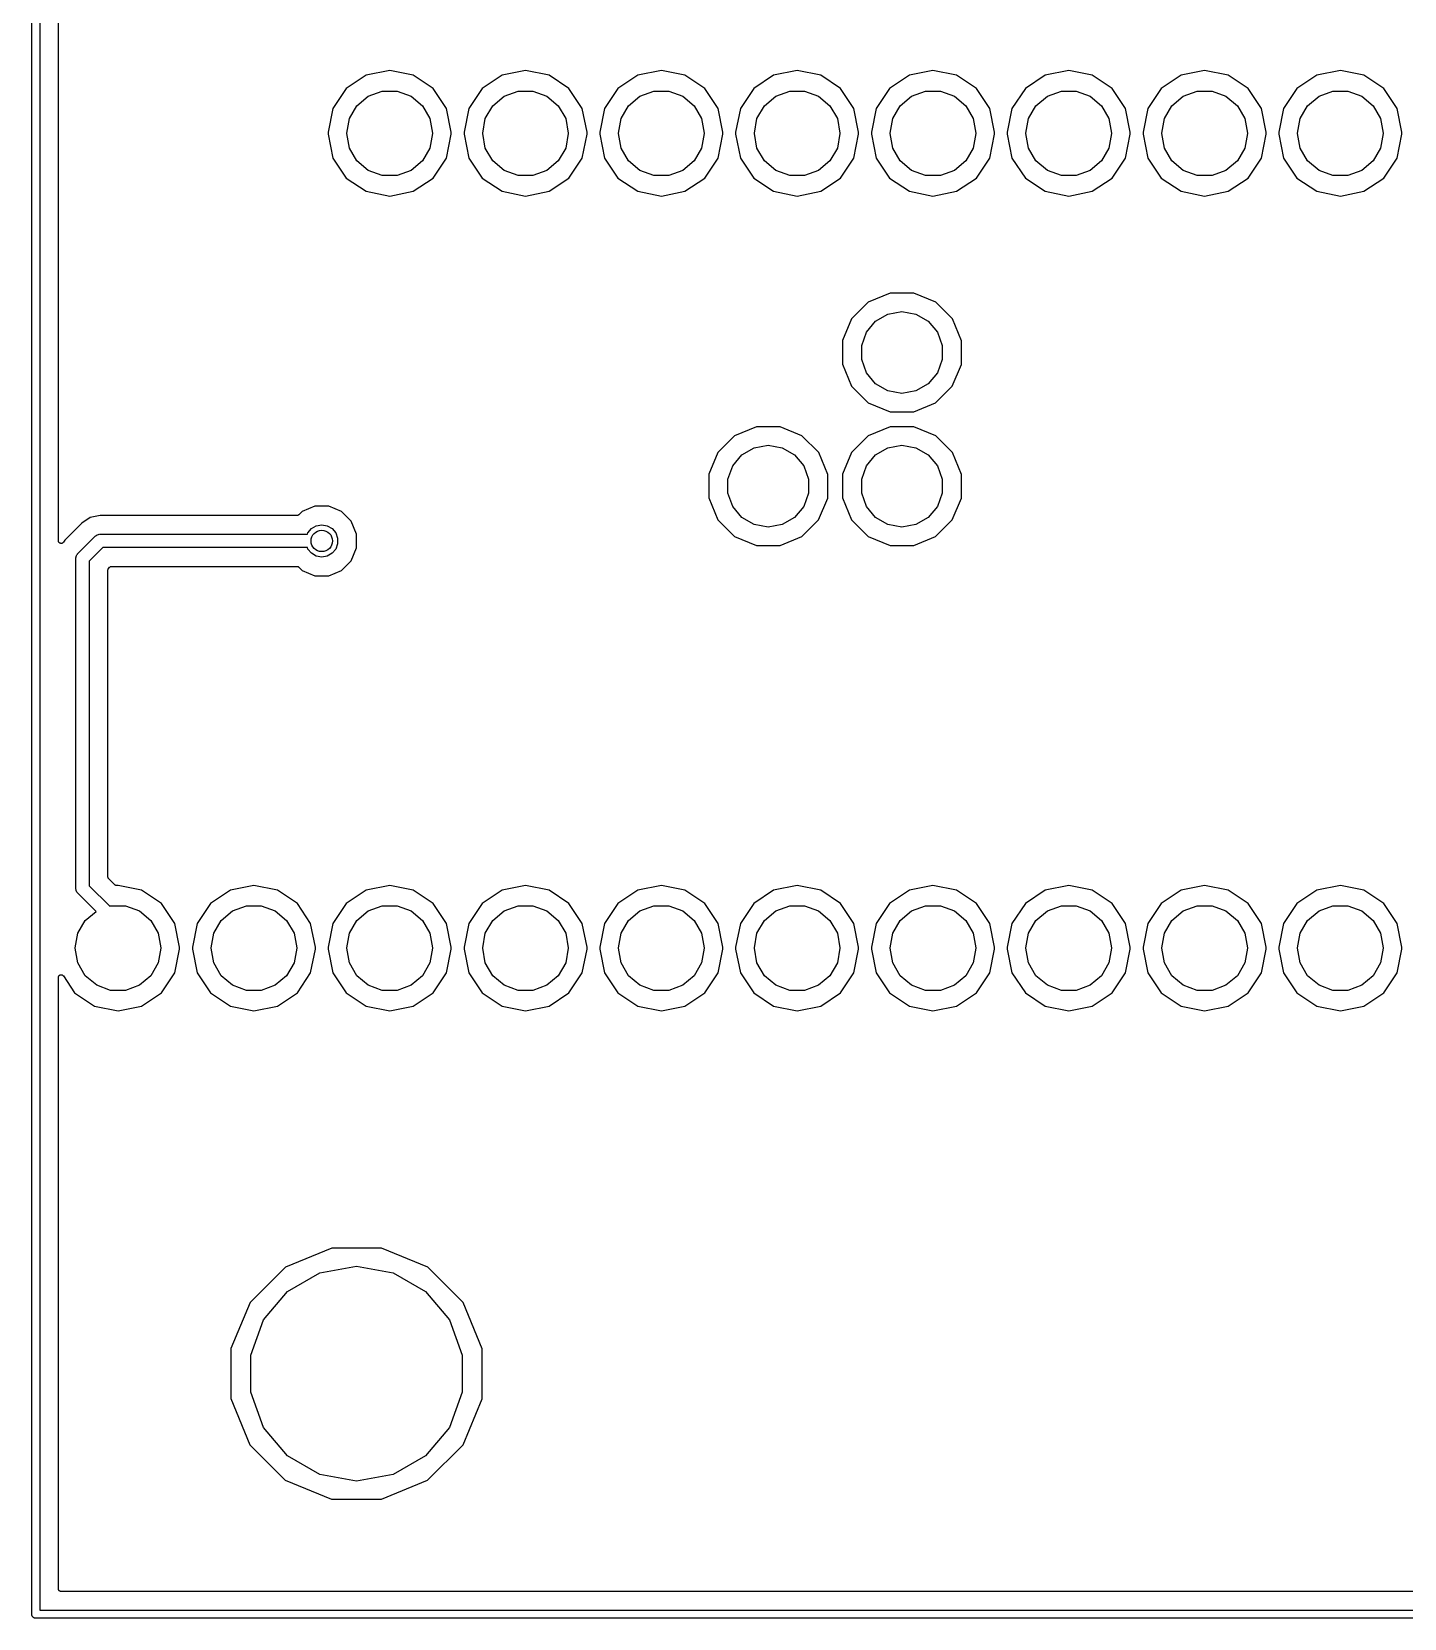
# Model space of a CAD drawing. Extents: x 85 to 212, y -151 to -91.
# Drawn here: x 85.42 to 111.09, y -150.78 to -121.1 of the extents above; entities that cross this region are included whole.
import ezdxf

# ---------------------------------------------------------------- set-up
doc = ezdxf.new("R2010")
doc.units = 0
doc.header["$MEASUREMENT"] = 0
doc.layers.add('BLACK', color=7, linetype='CONTINUOUS')

msp = doc.modelspace()

# ---------------------------------------------------------------- linework, layer by layer
at = {"layer": 'Black'}
for p, q in [((85.425, -150.7), (85.425, -91.5)), ((85.575, -91.575), (85.575, -150.625)), ((85.925, -122.976), (85.925, -107.555)), ((91.6803, -121.915), (91.3075, -122.164)), ((92.12, -121.827), (91.6803, -121.915)), ((92.5597, -121.915), (92.12, -121.827)), ((92.9325, -122.164), (92.5597, -121.915)), ((94.2203, -121.915), (93.8475, -122.164)), ((94.66, -121.827), (94.2203, -121.915)), ((95.0997, -121.915), (94.66, -121.827)), ((95.4725, -122.164), (95.0997, -121.915)), ((96.7603, -121.915), (96.3875, -122.164)), ((97.2, -121.827), (96.7603, -121.915)), ((97.6397, -121.915), (97.2, -121.827)), ((98.0125, -122.164), (97.6397, -121.915)), ((99.3003, -121.915), (98.9275, -122.164)), ((99.74, -121.827), (99.3003, -121.915)), ((100.18, -121.915), (99.74, -121.827)), ((100.552, -122.164), (100.18, -121.915)), ((101.84, -121.915), (101.468, -122.164)), ((102.28, -121.827), (101.84, -121.915)), ((102.72, -121.915), (102.28, -121.827)), ((103.092, -122.164), (102.72, -121.915)), ((104.38, -121.915), (104.008, -122.164)), ((104.82, -121.827), (104.38, -121.915)), ((105.26, -121.915), (104.82, -121.827)), ((105.632, -122.164), (105.26, -121.915)), ((106.92, -121.915), (106.548, -122.164)), ((107.36, -121.827), (106.92, -121.915)), ((107.8, -121.915), (107.36, -121.827)), ((108.172, -122.164), (107.8, -121.915)), ((109.46, -121.915), (109.088, -122.164)), ((109.9, -121.827), (109.46, -121.915)), ((110.34, -121.915), (109.9, -121.827)), ((110.712, -122.164), (110.34, -121.915)), ((91.3075, -122.164), (91.0584, -122.537)), ((91.72, -122.304), (91.9811, -122.209)), ((91.9811, -122.209), (92.2589, -122.209)), ((92.2589, -122.209), (92.52, -122.304)), ((93.1816, -122.537), (92.9325, -122.164)), ((93.8475, -122.164), (93.5984, -122.537)), ((94.26, -122.304), (94.5211, -122.209)), ((94.5211, -122.209), (94.7989, -122.209)), ((94.7989, -122.209), (95.06, -122.304)), ((95.7216, -122.537), (95.4725, -122.164)), ((96.3875, -122.164), (96.1384, -122.537)), ((96.8, -122.304), (97.0611, -122.209)), ((97.0611, -122.209), (97.3389, -122.209)), ((97.3389, -122.209), (97.6, -122.304)), ((98.2616, -122.537), (98.0125, -122.164)), ((98.9275, -122.164), (98.6784, -122.537)), ((99.34, -122.304), (99.6011, -122.209)), ((99.6011, -122.209), (99.8789, -122.209)), ((99.8789, -122.209), (100.14, -122.304)), ((100.802, -122.537), (100.552, -122.164)), ((101.468, -122.164), (101.218, -122.537)), ((101.88, -122.304), (102.141, -122.209)), ((102.141, -122.209), (102.419, -122.209)), ((102.419, -122.209), (102.68, -122.304)), ((103.342, -122.537), (103.092, -122.164)), ((104.008, -122.164), (103.758, -122.537)), ((104.42, -122.304), (104.681, -122.209)), ((104.681, -122.209), (104.959, -122.209)), ((104.959, -122.209), (105.22, -122.304)), ((105.882, -122.537), (105.632, -122.164)), ((106.548, -122.164), (106.298, -122.537)), ((106.96, -122.304), (107.221, -122.209)), ((107.221, -122.209), (107.499, -122.209)), ((107.499, -122.209), (107.76, -122.304)), ((108.422, -122.537), (108.172, -122.164)), ((109.088, -122.164), (108.838, -122.537)), ((109.5, -122.304), (109.761, -122.209)), ((109.761, -122.209), (110.039, -122.209)), ((110.039, -122.209), (110.3, -122.304)), ((110.962, -122.537), (110.712, -122.164)), ((91.0584, -122.537), (90.97, -122.981)), ((91.3682, -122.723), (91.5072, -122.483)), ((91.5072, -122.483), (91.72, -122.304)), ((92.52, -122.304), (92.7328, -122.483)), ((92.7328, -122.483), (92.8718, -122.723)), ((93.27, -122.981), (93.1816, -122.537)), ((93.5984, -122.537), (93.51, -122.981)), ((93.9082, -122.723), (94.0472, -122.483)), ((94.0472, -122.483), (94.26, -122.304)), ((95.06, -122.304), (95.2728, -122.483)), ((95.2728, -122.483), (95.4118, -122.723)), ((95.81, -122.981), (95.7216, -122.537)), ((96.1384, -122.537), (96.05, -122.981)), ((96.4482, -122.723), (96.5872, -122.483)), ((96.5872, -122.483), (96.8, -122.304)), ((97.6, -122.304), (97.8128, -122.483)), ((97.8128, -122.483), (97.9518, -122.723)), ((98.35, -122.981), (98.2616, -122.537)), ((98.6784, -122.537), (98.59, -122.981)), ((98.9882, -122.723), (99.1272, -122.483)), ((99.1272, -122.483), (99.34, -122.304)), ((100.14, -122.304), (100.353, -122.483)), ((100.353, -122.483), (100.492, -122.723)), ((100.89, -122.981), (100.802, -122.537)), ((101.218, -122.537), (101.13, -122.981)), ((101.528, -122.723), (101.667, -122.483)), ((101.667, -122.483), (101.88, -122.304)), ((102.68, -122.304), (102.893, -122.483)), ((102.893, -122.483), (103.032, -122.723)), ((103.43, -122.981), (103.342, -122.537)), ((103.758, -122.537), (103.67, -122.981)), ((104.068, -122.723), (104.207, -122.483)), ((104.207, -122.483), (104.42, -122.304)), ((105.22, -122.304), (105.433, -122.483)), ((105.433, -122.483), (105.572, -122.723)), ((105.97, -122.981), (105.882, -122.537)), ((106.298, -122.537), (106.21, -122.981)), ((106.608, -122.723), (106.747, -122.483)), ((106.747, -122.483), (106.96, -122.304)), ((107.76, -122.304), (107.973, -122.483)), ((107.973, -122.483), (108.112, -122.723)), ((108.51, -122.981), (108.422, -122.537)), ((108.838, -122.537), (108.75, -122.981)), ((109.148, -122.723), (109.287, -122.483)), ((109.287, -122.483), (109.5, -122.304)), ((110.3, -122.304), (110.513, -122.483)), ((110.513, -122.483), (110.652, -122.723)), ((111.05, -122.981), (110.962, -122.537)), ((91.32, -122.997), (91.3682, -122.723)), ((92.8718, -122.723), (92.92, -122.997)), ((93.86, -122.997), (93.9082, -122.723)), ((95.4118, -122.723), (95.46, -122.997)), ((96.4, -122.997), (96.4482, -122.723)), ((97.9518, -122.723), (98, -122.997)), ((98.94, -122.997), (98.9882, -122.723)), ((100.492, -122.723), (100.54, -122.997)), ((101.48, -122.997), (101.528, -122.723)), ((103.032, -122.723), (103.08, -122.997)), ((104.02, -122.997), (104.068, -122.723)), ((105.572, -122.723), (105.62, -122.997)), ((106.56, -122.997), (106.608, -122.723)), ((108.112, -122.723), (108.16, -122.997)), ((109.1, -122.997), (109.148, -122.723)), ((110.652, -122.723), (110.7, -122.997)), ((85.925, -127.33), (85.925, -122.976)), ((90.97, -122.981), (90.97, -123.019)), ((90.97, -123.019), (91.0584, -123.463)), ((91.32, -123.003), (91.32, -122.997)), ((91.3682, -123.277), (91.32, -123.003)), ((92.92, -123.003), (92.8718, -123.277)), ((92.92, -122.997), (92.92, -123.003)), ((93.1816, -123.463), (93.27, -123.019)), ((93.27, -123.019), (93.27, -122.981)), ((93.51, -122.981), (93.51, -123.019)), ((93.51, -123.019), (93.5984, -123.463)), ((93.86, -123.003), (93.86, -122.997)), ((93.9082, -123.277), (93.86, -123.003)), ((95.46, -123.003), (95.4118, -123.277)), ((95.46, -122.997), (95.46, -123.003)), ((95.7216, -123.463), (95.81, -123.019)), ((95.81, -123.019), (95.81, -122.981)), ((96.05, -122.981), (96.05, -123.019)), ((96.05, -123.019), (96.1384, -123.463)), ((96.4, -123.003), (96.4, -122.997)), ((96.4482, -123.277), (96.4, -123.003)), ((98, -123.003), (97.9518, -123.277)), ((98, -122.997), (98, -123.003)), ((98.2616, -123.463), (98.35, -123.019)), ((98.35, -123.019), (98.35, -122.981)), ((98.59, -122.981), (98.59, -123.019)), ((98.59, -123.019), (98.6784, -123.463)), ((98.94, -123.003), (98.94, -122.997)), ((98.9882, -123.277), (98.94, -123.003)), ((100.54, -123.003), (100.492, -123.277)), ((100.54, -122.997), (100.54, -123.003)), ((100.802, -123.463), (100.89, -123.019)), ((100.89, -123.019), (100.89, -122.981)), ((101.13, -122.981), (101.13, -123.019)), ((101.13, -123.019), (101.218, -123.463)), ((101.48, -123.003), (101.48, -122.997)), ((101.528, -123.277), (101.48, -123.003)), ((103.08, -123.003), (103.032, -123.277)), ((103.08, -122.997), (103.08, -123.003)), ((103.342, -123.463), (103.43, -123.019)), ((103.43, -123.019), (103.43, -122.981)), ((103.67, -122.981), (103.67, -123.019)), ((103.67, -123.019), (103.758, -123.463)), ((104.02, -123.003), (104.02, -122.997)), ((104.068, -123.277), (104.02, -123.003)), ((105.62, -123.003), (105.572, -123.277)), ((105.62, -122.997), (105.62, -123.003)), ((105.882, -123.463), (105.97, -123.019)), ((105.97, -123.019), (105.97, -122.981)), ((106.21, -122.981), (106.21, -123.019)), ((106.21, -123.019), (106.298, -123.463)), ((106.56, -123.003), (106.56, -122.997)), ((106.608, -123.277), (106.56, -123.003)), ((108.16, -123.003), (108.112, -123.277)), ((108.16, -122.997), (108.16, -123.003)), ((108.422, -123.463), (108.51, -123.019)), ((108.51, -123.019), (108.51, -122.981)), ((108.75, -122.981), (108.75, -123.019)), ((108.75, -123.019), (108.838, -123.463)), ((109.1, -123.003), (109.1, -122.997)), ((109.148, -123.277), (109.1, -123.003)), ((110.7, -123.003), (110.652, -123.277)), ((110.7, -122.997), (110.7, -123.003)), ((110.962, -123.463), (111.05, -123.019)), ((111.05, -123.019), (111.05, -122.981)), ((91.5072, -123.517), (91.3682, -123.277)), ((92.8718, -123.277), (92.7328, -123.517)), ((94.0472, -123.517), (93.9082, -123.277)), ((95.4118, -123.277), (95.2728, -123.517)), ((96.5872, -123.517), (96.4482, -123.277)), ((97.9518, -123.277), (97.8128, -123.517)), ((99.1272, -123.517), (98.9882, -123.277)), ((100.492, -123.277), (100.353, -123.517)), ((101.667, -123.517), (101.528, -123.277)), ((103.032, -123.277), (102.893, -123.517)), ((104.207, -123.517), (104.068, -123.277)), ((105.572, -123.277), (105.433, -123.517)), ((106.747, -123.517), (106.608, -123.277)), ((108.112, -123.277), (107.973, -123.517)), ((109.287, -123.517), (109.148, -123.277)), ((110.652, -123.277), (110.513, -123.517)), ((91.0584, -123.463), (91.3075, -123.836)), ((91.72, -123.696), (91.5072, -123.517)), ((91.9811, -123.791), (91.72, -123.696)), ((92.52, -123.696), (92.2589, -123.791)), ((92.7328, -123.517), (92.52, -123.696)), ((92.9325, -123.836), (93.1816, -123.463)), ((93.5984, -123.463), (93.8475, -123.836)), ((94.26, -123.696), (94.0472, -123.517)), ((94.5211, -123.791), (94.26, -123.696)), ((95.06, -123.696), (94.7989, -123.791)), ((95.2728, -123.517), (95.06, -123.696)), ((95.4725, -123.836), (95.7216, -123.463)), ((96.1384, -123.463), (96.3875, -123.836)), ((96.8, -123.696), (96.5872, -123.517)), ((97.0611, -123.791), (96.8, -123.696)), ((97.6, -123.696), (97.3389, -123.791)), ((97.8128, -123.517), (97.6, -123.696)), ((98.0125, -123.836), (98.2616, -123.463)), ((98.6784, -123.463), (98.9275, -123.836)), ((99.34, -123.696), (99.1272, -123.517)), ((99.6011, -123.791), (99.34, -123.696)), ((100.14, -123.696), (99.8789, -123.791)), ((100.353, -123.517), (100.14, -123.696)), ((100.552, -123.836), (100.802, -123.463)), ((101.218, -123.463), (101.468, -123.836)), ((101.88, -123.696), (101.667, -123.517)), ((102.141, -123.791), (101.88, -123.696)), ((102.68, -123.696), (102.419, -123.791)), ((102.893, -123.517), (102.68, -123.696)), ((103.092, -123.836), (103.342, -123.463)), ((103.758, -123.463), (104.008, -123.836)), ((104.42, -123.696), (104.207, -123.517)), ((104.681, -123.791), (104.42, -123.696)), ((105.22, -123.696), (104.959, -123.791)), ((105.433, -123.517), (105.22, -123.696)), ((105.632, -123.836), (105.882, -123.463)), ((106.298, -123.463), (106.548, -123.836)), ((106.96, -123.696), (106.747, -123.517)), ((107.221, -123.791), (106.96, -123.696)), ((107.76, -123.696), (107.499, -123.791)), ((107.973, -123.517), (107.76, -123.696)), ((108.172, -123.836), (108.422, -123.463)), ((108.838, -123.463), (109.088, -123.836)), ((109.5, -123.696), (109.287, -123.517)), ((109.761, -123.791), (109.5, -123.696)), ((110.3, -123.696), (110.039, -123.791)), ((110.513, -123.517), (110.3, -123.696)), ((110.712, -123.836), (110.962, -123.463)), ((91.3075, -123.836), (91.6803, -124.085)), ((92.2589, -123.791), (91.9811, -123.791)), ((92.5597, -124.085), (92.9325, -123.836)), ((93.8475, -123.836), (94.2203, -124.085)), ((94.7989, -123.791), (94.5211, -123.791)), ((95.0997, -124.085), (95.4725, -123.836)), ((96.3875, -123.836), (96.7603, -124.085)), ((97.3389, -123.791), (97.0611, -123.791)), ((97.6397, -124.085), (98.0125, -123.836)), ((98.9275, -123.836), (99.3003, -124.085)), ((99.8789, -123.791), (99.6011, -123.791)), ((100.18, -124.085), (100.552, -123.836)), ((101.468, -123.836), (101.84, -124.085)), ((102.419, -123.791), (102.141, -123.791)), ((102.72, -124.085), (103.092, -123.836)), ((104.008, -123.836), (104.38, -124.085)), ((104.959, -123.791), (104.681, -123.791)), ((105.26, -124.085), (105.632, -123.836)), ((106.548, -123.836), (106.92, -124.085)), ((107.499, -123.791), (107.221, -123.791)), ((107.8, -124.085), (108.172, -123.836)), ((109.088, -123.836), (109.46, -124.085)), ((110.039, -123.791), (109.761, -123.791)), ((110.34, -124.085), (110.712, -123.836)), ((91.6803, -124.085), (92.12, -124.173)), ((92.12, -124.173), (92.5597, -124.085)), ((94.2203, -124.085), (94.66, -124.173)), ((94.66, -124.173), (95.0997, -124.085)), ((96.7603, -124.085), (97.2, -124.173)), ((97.2, -124.173), (97.6397, -124.085)), ((99.3003, -124.085), (99.74, -124.173)), ((99.74, -124.173), (100.18, -124.085)), ((101.84, -124.085), (102.28, -124.173)), ((102.28, -124.173), (102.72, -124.085)), ((104.38, -124.085), (104.82, -124.173)), ((104.82, -124.173), (105.26, -124.085)), ((106.92, -124.085), (107.36, -124.173)), ((107.36, -124.173), (107.8, -124.085)), ((109.46, -124.085), (109.9, -124.173)), ((109.9, -124.173), (110.34, -124.085)), ((101.48, -125.988), (101.071, -126.157)), ((101.922, -125.988), (101.48, -125.988)), ((102.331, -126.158), (101.922, -125.988)), ((101.071, -126.157), (100.758, -126.469)), ((101.208, -126.514), (101.438, -126.381)), ((101.438, -126.381), (101.7, -126.335)), ((101.7, -126.335), (101.962, -126.381)), ((101.962, -126.381), (102.192, -126.514)), ((102.643, -126.471), (102.331, -126.158)), ((100.758, -126.469), (100.588, -126.878)), ((101.038, -126.718), (101.208, -126.514)), ((102.192, -126.514), (102.362, -126.718)), ((102.812, -126.88), (102.643, -126.471)), ((100.588, -126.878), (100.588, -127.32)), ((100.947, -126.967), (101.038, -126.718)), ((100.947, -127.233), (100.947, -126.967)), ((102.362, -126.718), (102.453, -126.967)), ((102.453, -126.967), (102.453, -127.233)), ((102.812, -127.322), (102.812, -126.88)), ((101.038, -127.482), (100.947, -127.233)), ((102.453, -127.233), (102.362, -127.482)), ((85.925, -129.83), (85.925, -127.33)), ((100.588, -127.32), (100.757, -127.729)), ((101.208, -127.686), (101.038, -127.482)), ((102.362, -127.482), (102.192, -127.686)), ((102.642, -127.731), (102.812, -127.322)), ((100.757, -127.729), (101.069, -128.042)), ((101.438, -127.819), (101.208, -127.686)), ((101.7, -127.865), (101.438, -127.819)), ((101.962, -127.819), (101.7, -127.865)), ((102.192, -127.686), (101.962, -127.819)), ((102.329, -128.043), (102.642, -127.731)), ((101.069, -128.042), (101.478, -128.212)), ((101.92, -128.212), (102.329, -128.043)), ((98.9798, -128.488), (98.5709, -128.657)), ((99.4222, -128.488), (98.9798, -128.488)), ((99.8307, -128.658), (99.4222, -128.488)), ((101.48, -128.488), (101.071, -128.657)), ((101.478, -128.212), (101.92, -128.212)), ((101.922, -128.488), (101.48, -128.488)), ((102.331, -128.658), (101.922, -128.488)), ((98.5709, -128.657), (98.2578, -128.969)), ((100.143, -128.971), (99.8307, -128.658)), ((101.071, -128.657), (100.758, -128.969)), ((102.643, -128.971), (102.331, -128.658)), ((98.2578, -128.969), (98.0882, -129.378)), ((98.5376, -129.218), (98.7083, -129.014)), ((98.7083, -129.014), (98.9384, -128.881)), ((98.9384, -128.881), (99.2, -128.835)), ((99.2, -128.835), (99.4616, -128.881)), ((99.4616, -128.881), (99.6917, -129.014)), ((99.6917, -129.014), (99.8624, -129.218)), ((100.312, -129.38), (100.143, -128.971)), ((100.758, -128.969), (100.588, -129.378)), ((101.038, -129.218), (101.208, -129.014)), ((101.208, -129.014), (101.438, -128.881)), ((101.438, -128.881), (101.7, -128.835)), ((101.7, -128.835), (101.962, -128.881)), ((101.962, -128.881), (102.192, -129.014)), ((102.192, -129.014), (102.362, -129.218)), ((102.812, -129.38), (102.643, -128.971)), ((98.0882, -129.378), (98.0878, -129.82)), ((98.4467, -129.467), (98.5376, -129.218)), ((99.8624, -129.218), (99.9533, -129.467)), ((100.312, -129.822), (100.312, -129.38)), ((100.588, -129.378), (100.588, -129.82)), ((100.947, -129.467), (101.038, -129.218)), ((102.362, -129.218), (102.453, -129.467)), ((102.812, -129.58), (102.812, -129.38)), ((98.4467, -129.733), (98.4467, -129.467)), ((99.9533, -129.467), (99.9533, -129.733)), ((100.947, -129.733), (100.947, -129.467)), ((102.453, -129.467), (102.453, -129.733)), ((102.812, -129.822), (102.812, -129.58)), ((102.812, -129.58), (102.812, -129.58)), ((85.925, -130.622), (85.925, -129.83)), ((90.7213, -129.975), (90.4823, -130.074)), ((90.9799, -129.975), (90.7213, -129.975)), ((91.2187, -130.074), (90.9799, -129.975)), ((98.0878, -129.82), (98.2567, -130.229)), ((98.5376, -129.982), (98.4467, -129.733)), ((99.9533, -129.733), (99.8624, -129.982)), ((100.142, -130.231), (100.312, -129.822)), ((100.588, -129.82), (100.757, -130.229)), ((101.038, -129.982), (100.947, -129.733)), ((102.453, -129.733), (102.362, -129.982)), ((102.642, -130.231), (102.812, -129.822)), ((86.5186, -130.187), (86.3606, -130.293)), ((86.7049, -130.15), (86.5186, -130.187)), ((90.3851, -130.15), (86.7049, -130.15)), ((90.3872, -130.15), (90.3851, -130.15)), ((90.3894, -130.15), (90.3872, -130.15)), ((90.3957, -130.148), (90.3894, -130.15)), ((90.4022, -130.147), (90.3957, -130.148)), ((90.4041, -130.146), (90.4022, -130.147)), ((90.4062, -130.145), (90.4041, -130.146)), ((90.4116, -130.142), (90.4062, -130.145)), ((90.4172, -130.138), (90.4116, -130.142)), ((90.4186, -130.137), (90.4172, -130.138)), ((90.4204, -130.135), (90.4186, -130.137)), ((90.4823, -130.074), (90.4204, -130.135)), ((91.4014, -130.257), (91.2187, -130.074)), ((91.5001, -130.496), (91.4014, -130.257)), ((98.2567, -130.229), (98.5693, -130.542)), ((98.7083, -130.186), (98.5376, -129.982)), ((98.9384, -130.319), (98.7083, -130.186)), ((99.6917, -130.186), (99.4616, -130.319)), ((99.8624, -129.982), (99.6917, -130.186)), ((99.8291, -130.543), (100.142, -130.231)), ((100.757, -130.229), (101.069, -130.542)), ((101.208, -130.186), (101.038, -129.982)), ((101.438, -130.319), (101.208, -130.186)), ((102.192, -130.186), (101.962, -130.319)), ((102.362, -129.982), (102.192, -130.186)), ((102.329, -130.543), (102.642, -130.231)), ((86.3606, -130.293), (86.0426, -130.611)), ((86.2866, -130.862), (86.6116, -130.537)), ((86.6116, -130.537), (86.6161, -130.533)), ((86.6161, -130.533), (86.6197, -130.529)), ((86.6197, -130.529), (86.6338, -130.521)), ((86.6338, -130.521), (86.6472, -130.512)), ((86.6472, -130.512), (86.6525, -130.51)), ((86.6525, -130.51), (86.6572, -130.508)), ((86.6572, -130.508), (86.6733, -130.505)), ((86.6733, -130.505), (86.6891, -130.5)), ((86.6891, -130.5), (86.6946, -130.501)), ((86.6946, -130.501), (86.7, -130.5)), ((86.7, -130.5), (90.5799, -130.5)), ((90.5799, -130.5), (90.5892, -130.474)), ((90.5892, -130.474), (90.6564, -130.394)), ((90.6564, -130.394), (90.747, -130.342)), ((90.747, -130.342), (90.85, -130.324)), ((90.85, -130.324), (90.953, -130.342)), ((90.953, -130.342), (91.0436, -130.394)), ((91.0436, -130.394), (91.1108, -130.474)), ((91.1108, -130.474), (91.1466, -130.573)), ((91.4999, -130.755), (91.5001, -130.496)), ((98.5693, -130.542), (98.9778, -130.712)), ((99.2, -130.365), (98.9384, -130.319)), ((99.4616, -130.319), (99.2, -130.365)), ((99.4202, -130.712), (99.8291, -130.543)), ((101.069, -130.542), (101.478, -130.712)), ((101.7, -130.365), (101.438, -130.319)), ((101.962, -130.319), (101.7, -130.365)), ((101.92, -130.712), (102.329, -130.543)), ((85.9255, -130.625), (85.925, -130.622)), ((85.9253, -130.627), (85.9255, -130.625)), ((85.927, -130.633), (85.9253, -130.627)), ((85.928, -130.639), (85.927, -130.633)), ((85.9294, -130.641), (85.928, -130.639)), ((85.9302, -130.644), (85.9294, -130.641)), ((85.9337, -130.649), (85.9302, -130.644)), ((85.9367, -130.654), (85.9337, -130.649)), ((85.9388, -130.656), (85.9367, -130.654)), ((85.9404, -130.658), (85.9388, -130.656)), ((85.9454, -130.661), (85.9404, -130.658)), ((85.95, -130.665), (85.9454, -130.661)), ((85.9526, -130.666), (85.95, -130.665)), ((85.9549, -130.668), (85.9526, -130.666)), ((85.9607, -130.669), (85.9549, -130.668)), ((85.9663, -130.671), (85.9607, -130.669)), ((85.9691, -130.671), (85.9663, -130.671)), ((85.9717, -130.672), (85.9691, -130.671)), ((85.9777, -130.671), (85.9717, -130.672)), ((85.9837, -130.671), (85.9777, -130.671)), ((85.9863, -130.67), (85.9837, -130.671)), ((85.989, -130.67), (85.9863, -130.67)), ((85.9944, -130.667), (85.989, -130.67)), ((86, -130.665), (85.9944, -130.667)), ((86.0021, -130.663), (86, -130.665)), ((86.0046, -130.662), (86.0021, -130.663)), ((86.0087, -130.658), (86.0046, -130.662)), ((86.0133, -130.654), (86.0087, -130.658)), ((86.0147, -130.652), (86.0133, -130.654)), ((86.0166, -130.65), (86.0147, -130.652)), ((86.0426, -130.611), (86.0166, -130.65)), ((86.2792, -130.87), (86.2835, -130.866)), ((86.2835, -130.866), (86.2866, -130.862)), ((86.7518, -130.75), (86.5, -131.002)), ((90.5799, -130.75), (86.7518, -130.75)), ((90.5892, -130.776), (90.5799, -130.75)), ((90.6564, -130.856), (90.5892, -130.776)), ((90.747, -130.908), (90.6564, -130.856)), ((91.0436, -130.856), (90.953, -130.908)), ((91.1108, -130.776), (91.0436, -130.856)), ((91.1466, -130.677), (91.1108, -130.776)), ((91.1466, -130.573), (91.1466, -130.677)), ((91.4007, -130.994), (91.4999, -130.755)), ((98.9778, -130.712), (99.4202, -130.712)), ((101.478, -130.712), (101.92, -130.712)), ((86.25, -130.95), (86.251, -130.945)), ((86.25, -137.125), (86.25, -130.95)), ((86.2505, -130.939), (86.2547, -130.923)), ((86.251, -130.945), (86.2505, -130.939)), ((86.2547, -130.923), (86.2575, -130.907)), ((86.2575, -130.907), (86.2603, -130.902)), ((86.2603, -130.902), (86.2617, -130.897)), ((86.2617, -130.897), (86.2711, -130.884)), ((86.2711, -130.884), (86.2792, -130.87)), ((86.5, -131.002), (86.5, -137.073)), ((86.8502, -131.163), (86.8519, -131.157)), ((86.8504, -131.165), (86.8502, -131.163)), ((86.8519, -131.157), (86.853, -131.15)), ((86.853, -131.15), (86.8541, -131.148)), ((86.8541, -131.148), (86.8547, -131.146)), ((86.8547, -131.146), (86.8584, -131.141)), ((86.8584, -131.141), (86.8617, -131.135)), ((86.8617, -131.135), (86.8634, -131.134)), ((86.8634, -131.134), (86.8646, -131.132)), ((86.8646, -131.132), (86.8821, -131.115)), ((86.8821, -131.115), (86.8839, -131.113)), ((86.8839, -131.113), (86.8853, -131.112)), ((86.8853, -131.112), (86.891, -131.108)), ((86.891, -131.108), (86.8963, -131.105)), ((86.8963, -131.105), (86.8985, -131.104)), ((86.8985, -131.104), (86.9004, -131.103)), ((86.9004, -131.103), (86.9068, -131.102)), ((86.9068, -131.102), (86.9131, -131.1)), ((86.9131, -131.1), (86.9153, -131.1)), ((86.9153, -131.1), (86.9175, -131.1)), ((86.9175, -131.1), (90.385, -131.1)), ((90.385, -131.1), (90.3872, -131.1)), ((90.3872, -131.1), (90.3894, -131.1)), ((90.3894, -131.1), (90.3957, -131.102)), ((90.3957, -131.102), (90.4021, -131.103)), ((90.4021, -131.103), (90.404, -131.104)), ((90.404, -131.104), (90.4062, -131.105)), ((90.4062, -131.105), (90.4115, -131.108)), ((90.4115, -131.108), (90.4171, -131.112)), ((90.4171, -131.112), (90.4186, -131.113)), ((90.4186, -131.113), (90.4204, -131.115)), ((90.4204, -131.115), (90.4813, -131.176)), ((90.85, -130.926), (90.747, -130.908)), ((90.953, -130.908), (90.85, -130.926)), ((91.2177, -131.176), (91.4007, -130.994)), ((86.85, -131.167), (86.8504, -131.165)), ((86.85, -132.12), (86.85, -131.167)), ((90.4813, -131.176), (90.7201, -131.275)), ((90.7201, -131.275), (90.9787, -131.275)), ((90.9787, -131.275), (91.2177, -131.176)), ((86.85, -134.66), (86.85, -132.12)), ((86.85, -136.908), (86.85, -134.66)), ((86.5, -137.073), (86.8826, -137.456)), ((86.8504, -136.91), (86.85, -136.908)), ((86.8502, -136.912), (86.8504, -136.91)), ((86.8519, -136.918), (86.8502, -136.912)), ((86.853, -136.925), (86.8519, -136.918)), ((86.8541, -136.927), (86.853, -136.925)), ((86.8547, -136.929), (86.8541, -136.927)), ((86.8584, -136.934), (86.8547, -136.929)), ((86.8617, -136.94), (86.8584, -136.934)), ((86.8634, -136.941), (86.8617, -136.94)), ((86.8646, -136.943), (86.8634, -136.941)), ((86.9787, -137.057), (86.8646, -136.943)), ((86.9845, -137.061), (86.9787, -137.057)), ((86.9901, -137.065), (86.9845, -137.061)), ((86.9916, -137.066), (86.9901, -137.065)), ((86.993, -137.067), (86.9916, -137.066)), ((86.9998, -137.069), (86.993, -137.067)), ((87.0065, -137.071), (86.9998, -137.069)), ((87.0082, -137.071), (87.0065, -137.071)), ((87.0097, -137.071), (87.0082, -137.071)), ((87.0168, -137.071), (87.0097, -137.071)), ((87.0239, -137.071), (87.0168, -137.071)), ((87.04, -137.067), (87.0239, -137.071)), ((87.4797, -137.155), (87.04, -137.067)), ((89.58, -137.067), (89.1403, -137.155)), ((90.0197, -137.155), (89.58, -137.067)), ((92.12, -137.067), (91.6803, -137.155)), ((92.5597, -137.155), (92.12, -137.067)), ((94.66, -137.067), (94.2203, -137.155)), ((95.0997, -137.155), (94.66, -137.067)), ((97.2, -137.067), (96.7603, -137.155)), ((97.6397, -137.155), (97.2, -137.067)), ((99.74, -137.067), (99.3003, -137.155)), ((100.18, -137.155), (99.74, -137.067)), ((102.28, -137.067), (101.84, -137.155)), ((102.72, -137.155), (102.28, -137.067)), ((104.82, -137.067), (104.38, -137.155)), ((105.26, -137.155), (104.82, -137.067)), ((107.36, -137.067), (106.92, -137.155)), ((107.8, -137.155), (107.36, -137.067)), ((109.9, -137.067), (109.46, -137.155)), ((110.34, -137.155), (109.9, -137.067)), ((86.251, -137.13), (86.25, -137.125)), ((86.2505, -137.136), (86.251, -137.13)), ((86.2547, -137.152), (86.2505, -137.136)), ((86.2575, -137.168), (86.2547, -137.152)), ((86.2603, -137.173), (86.2575, -137.168)), ((86.2617, -137.178), (86.2603, -137.173)), ((86.2711, -137.191), (86.2617, -137.178)), ((86.2792, -137.205), (86.2711, -137.191)), ((86.2835, -137.209), (86.2792, -137.205)), ((86.2866, -137.213), (86.2835, -137.209)), ((86.6277, -137.554), (86.2866, -137.213)), ((87.8525, -137.404), (87.4797, -137.155)), ((89.1403, -137.155), (88.7675, -137.404)), ((90.3925, -137.404), (90.0197, -137.155)), ((91.6803, -137.155), (91.3075, -137.404)), ((92.9325, -137.404), (92.5597, -137.155)), ((94.2203, -137.155), (93.8475, -137.404)), ((95.4725, -137.404), (95.0997, -137.155)), ((96.7603, -137.155), (96.3875, -137.404)), ((98.0125, -137.404), (97.6397, -137.155)), ((99.3003, -137.155), (98.9275, -137.404)), ((100.552, -137.404), (100.18, -137.155)), ((101.84, -137.155), (101.468, -137.404)), ((103.092, -137.404), (102.72, -137.155)), ((104.38, -137.155), (104.008, -137.404)), ((105.632, -137.404), (105.26, -137.155)), ((106.92, -137.155), (106.548, -137.404)), ((108.172, -137.404), (107.8, -137.155)), ((109.46, -137.155), (109.088, -137.404)), ((110.712, -137.404), (110.34, -137.155)), ((86.4272, -137.723), (86.6277, -137.554)), ((86.8826, -137.456), (86.9011, -137.449)), ((86.9011, -137.449), (87.1789, -137.449)), ((87.1789, -137.449), (87.44, -137.544)), ((87.44, -137.544), (87.6528, -137.723)), ((88.1016, -137.777), (87.8525, -137.404)), ((88.7675, -137.404), (88.5184, -137.777)), ((88.9672, -137.723), (89.18, -137.544)), ((89.18, -137.544), (89.4411, -137.449)), ((89.4411, -137.449), (89.7189, -137.449)), ((89.7189, -137.449), (89.98, -137.544)), ((89.98, -137.544), (90.1928, -137.723)), ((90.6416, -137.777), (90.3925, -137.404)), ((91.3075, -137.404), (91.0584, -137.777)), ((91.5072, -137.723), (91.72, -137.544)), ((91.72, -137.544), (91.9811, -137.449)), ((91.9811, -137.449), (92.2589, -137.449)), ((92.2589, -137.449), (92.52, -137.544)), ((92.52, -137.544), (92.7328, -137.723)), ((93.1816, -137.777), (92.9325, -137.404)), ((93.8475, -137.404), (93.5984, -137.777)), ((94.0472, -137.723), (94.26, -137.544)), ((94.26, -137.544), (94.5211, -137.449)), ((94.5211, -137.449), (94.7989, -137.449)), ((94.7989, -137.449), (95.06, -137.544)), ((95.06, -137.544), (95.2728, -137.723)), ((95.7216, -137.777), (95.4725, -137.404)), ((96.3875, -137.404), (96.1384, -137.777)), ((96.5872, -137.723), (96.8, -137.544)), ((96.8, -137.544), (97.0611, -137.449)), ((97.0611, -137.449), (97.3389, -137.449)), ((97.3389, -137.449), (97.6, -137.544)), ((97.6, -137.544), (97.8128, -137.723)), ((98.2616, -137.777), (98.0125, -137.404)), ((98.9275, -137.404), (98.6784, -137.777)), ((99.1272, -137.723), (99.34, -137.544)), ((99.34, -137.544), (99.6011, -137.449)), ((99.6011, -137.449), (99.8789, -137.449)), ((99.8789, -137.449), (100.14, -137.544)), ((100.14, -137.544), (100.353, -137.723)), ((100.802, -137.777), (100.552, -137.404)), ((101.468, -137.404), (101.218, -137.777)), ((101.667, -137.723), (101.88, -137.544)), ((101.88, -137.544), (102.141, -137.449)), ((102.141, -137.449), (102.419, -137.449)), ((102.419, -137.449), (102.68, -137.544)), ((102.68, -137.544), (102.893, -137.723)), ((103.342, -137.777), (103.092, -137.404)), ((104.008, -137.404), (103.758, -137.777)), ((104.207, -137.723), (104.42, -137.544)), ((104.42, -137.544), (104.681, -137.449)), ((104.681, -137.449), (104.959, -137.449)), ((104.959, -137.449), (105.22, -137.544)), ((105.22, -137.544), (105.433, -137.723)), ((105.882, -137.777), (105.632, -137.404)), ((106.548, -137.404), (106.298, -137.777)), ((106.747, -137.723), (106.96, -137.544)), ((106.96, -137.544), (107.221, -137.449)), ((107.221, -137.449), (107.499, -137.449)), ((107.499, -137.449), (107.76, -137.544)), ((107.76, -137.544), (107.973, -137.723)), ((108.422, -137.777), (108.172, -137.404)), ((109.088, -137.404), (108.838, -137.777)), ((109.287, -137.723), (109.5, -137.544)), ((109.5, -137.544), (109.761, -137.449)), ((109.761, -137.449), (110.039, -137.449)), ((110.039, -137.449), (110.3, -137.544)), ((110.3, -137.544), (110.513, -137.723)), ((110.962, -137.777), (110.712, -137.404)), ((86.24, -138.237), (86.2882, -137.963)), ((86.2882, -137.963), (86.4272, -137.723)), ((87.6528, -137.723), (87.7918, -137.963)), ((87.7918, -137.963), (87.84, -138.237)), ((88.19, -138.221), (88.1016, -137.777)), ((88.5184, -137.777), (88.43, -138.221)), ((88.78, -138.237), (88.8282, -137.963)), ((88.8282, -137.963), (88.9672, -137.723)), ((90.1928, -137.723), (90.3318, -137.963)), ((90.3318, -137.963), (90.38, -138.237)), ((90.73, -138.221), (90.6416, -137.777)), ((91.0584, -137.777), (90.97, -138.221)), ((91.32, -138.237), (91.3682, -137.963)), ((91.3682, -137.963), (91.5072, -137.723)), ((92.7328, -137.723), (92.8718, -137.963)), ((92.8718, -137.963), (92.92, -138.237)), ((93.27, -138.221), (93.1816, -137.777)), ((93.5984, -137.777), (93.51, -138.221)), ((93.86, -138.237), (93.9082, -137.963)), ((93.9082, -137.963), (94.0472, -137.723)), ((95.2728, -137.723), (95.4118, -137.963)), ((95.4118, -137.963), (95.46, -138.237)), ((95.81, -138.221), (95.7216, -137.777)), ((96.1384, -137.777), (96.05, -138.221)), ((96.4, -138.237), (96.4482, -137.963)), ((96.4482, -137.963), (96.5872, -137.723)), ((97.8128, -137.723), (97.9518, -137.963)), ((97.9518, -137.963), (98, -138.237)), ((98.35, -138.221), (98.2616, -137.777)), ((98.6784, -137.777), (98.59, -138.221)), ((98.94, -138.237), (98.9882, -137.963)), ((98.9882, -137.963), (99.1272, -137.723)), ((100.353, -137.723), (100.492, -137.963)), ((100.492, -137.963), (100.54, -138.237)), ((100.89, -138.221), (100.802, -137.777)), ((101.218, -137.777), (101.13, -138.221)), ((101.48, -138.237), (101.528, -137.963)), ((101.528, -137.963), (101.667, -137.723)), ((102.893, -137.723), (103.032, -137.963)), ((103.032, -137.963), (103.08, -138.237)), ((103.43, -138.221), (103.342, -137.777)), ((103.758, -137.777), (103.67, -138.221)), ((104.02, -138.237), (104.068, -137.963)), ((104.068, -137.963), (104.207, -137.723)), ((105.433, -137.723), (105.572, -137.963)), ((105.572, -137.963), (105.62, -138.237)), ((105.97, -138.221), (105.882, -137.777)), ((106.298, -137.777), (106.21, -138.221)), ((106.56, -138.237), (106.608, -137.963)), ((106.608, -137.963), (106.747, -137.723)), ((107.973, -137.723), (108.112, -137.963)), ((108.112, -137.963), (108.16, -138.237)), ((108.51, -138.221), (108.422, -137.777)), ((108.838, -137.777), (108.75, -138.221)), ((109.1, -138.237), (109.148, -137.963)), ((109.148, -137.963), (109.287, -137.723)), ((110.513, -137.723), (110.652, -137.963)), ((110.652, -137.963), (110.7, -138.237)), ((111.05, -138.221), (110.962, -137.777)), ((86.24, -138.243), (86.24, -138.237)), ((86.2882, -138.517), (86.24, -138.243)), ((87.84, -138.243), (87.7918, -138.517)), ((87.84, -138.237), (87.84, -138.243)), ((88.1016, -138.703), (88.19, -138.259)), ((88.19, -138.259), (88.19, -138.221)), ((88.43, -138.221), (88.43, -138.259)), ((88.43, -138.259), (88.5184, -138.703)), ((88.78, -138.243), (88.78, -138.237)), ((88.8282, -138.517), (88.78, -138.243)), ((90.38, -138.243), (90.3318, -138.517)), ((90.38, -138.237), (90.38, -138.243)), ((90.6416, -138.703), (90.73, -138.259)), ((90.73, -138.259), (90.73, -138.221)), ((90.97, -138.221), (90.97, -138.259)), ((90.97, -138.259), (91.0584, -138.703)), ((91.32, -138.243), (91.32, -138.237)), ((91.3682, -138.517), (91.32, -138.243)), ((92.92, -138.243), (92.8718, -138.517)), ((92.92, -138.237), (92.92, -138.243)), ((93.1816, -138.703), (93.27, -138.259)), ((93.27, -138.259), (93.27, -138.221)), ((93.51, -138.221), (93.51, -138.259)), ((93.51, -138.259), (93.5984, -138.703)), ((93.86, -138.243), (93.86, -138.237)), ((93.9082, -138.517), (93.86, -138.243)), ((95.46, -138.243), (95.4118, -138.517)), ((95.46, -138.237), (95.46, -138.243)), ((95.7216, -138.703), (95.81, -138.259)), ((95.81, -138.259), (95.81, -138.221)), ((96.05, -138.221), (96.05, -138.259)), ((96.05, -138.259), (96.1384, -138.703)), ((96.4, -138.243), (96.4, -138.237)), ((96.4482, -138.517), (96.4, -138.243)), ((98, -138.243), (97.9518, -138.517)), ((98, -138.237), (98, -138.243)), ((98.2616, -138.703), (98.35, -138.259)), ((98.35, -138.259), (98.35, -138.221)), ((98.59, -138.221), (98.59, -138.259)), ((98.59, -138.259), (98.6784, -138.703)), ((98.94, -138.243), (98.94, -138.237)), ((98.9882, -138.517), (98.94, -138.243)), ((100.54, -138.243), (100.492, -138.517)), ((100.54, -138.237), (100.54, -138.243)), ((100.802, -138.703), (100.89, -138.259)), ((100.89, -138.259), (100.89, -138.221)), ((101.13, -138.221), (101.13, -138.259)), ((101.13, -138.259), (101.218, -138.703)), ((101.48, -138.243), (101.48, -138.237)), ((101.528, -138.517), (101.48, -138.243)), ((103.08, -138.243), (103.032, -138.517)), ((103.08, -138.237), (103.08, -138.243)), ((103.342, -138.703), (103.43, -138.259)), ((103.43, -138.259), (103.43, -138.221)), ((103.67, -138.221), (103.67, -138.259)), ((103.67, -138.259), (103.758, -138.703)), ((104.02, -138.243), (104.02, -138.237)), ((104.068, -138.517), (104.02, -138.243)), ((105.62, -138.243), (105.572, -138.517)), ((105.62, -138.237), (105.62, -138.243)), ((105.882, -138.703), (105.97, -138.259)), ((105.97, -138.259), (105.97, -138.221)), ((106.21, -138.221), (106.21, -138.259)), ((106.21, -138.259), (106.298, -138.703)), ((106.56, -138.243), (106.56, -138.237)), ((106.608, -138.517), (106.56, -138.243)), ((108.16, -138.243), (108.112, -138.517)), ((108.16, -138.237), (108.16, -138.243)), ((108.422, -138.703), (108.51, -138.259)), ((108.51, -138.259), (108.51, -138.221)), ((108.75, -138.221), (108.75, -138.259)), ((108.75, -138.259), (108.838, -138.703)), ((109.1, -138.243), (109.1, -138.237)), ((109.148, -138.517), (109.1, -138.243)), ((110.7, -138.243), (110.652, -138.517)), ((110.7, -138.237), (110.7, -138.243)), ((110.962, -138.703), (111.05, -138.259)), ((111.05, -138.259), (111.05, -138.221)), ((86.4272, -138.757), (86.2882, -138.517)), ((87.7918, -138.517), (87.6528, -138.757)), ((88.9672, -138.757), (88.8282, -138.517)), ((90.3318, -138.517), (90.1928, -138.757)), ((91.5072, -138.757), (91.3682, -138.517)), ((92.8718, -138.517), (92.7328, -138.757)), ((94.0472, -138.757), (93.9082, -138.517)), ((95.4118, -138.517), (95.2728, -138.757)), ((96.5872, -138.757), (96.4482, -138.517)), ((97.9518, -138.517), (97.8128, -138.757)), ((99.1272, -138.757), (98.9882, -138.517)), ((100.492, -138.517), (100.353, -138.757)), ((101.667, -138.757), (101.528, -138.517)), ((103.032, -138.517), (102.893, -138.757)), ((104.207, -138.757), (104.068, -138.517)), ((105.572, -138.517), (105.433, -138.757)), ((106.747, -138.757), (106.608, -138.517)), ((108.112, -138.517), (107.973, -138.757)), ((109.287, -138.757), (109.148, -138.517)), ((110.652, -138.517), (110.513, -138.757)), ((85.925, -138.788), (85.9255, -138.785)), ((85.925, -146.675), (85.925, -138.788)), ((85.9253, -138.783), (85.927, -138.777)), ((85.9255, -138.785), (85.9253, -138.783)), ((85.927, -138.777), (85.928, -138.771)), ((85.928, -138.771), (85.9294, -138.769)), ((85.9294, -138.769), (85.9302, -138.766)), ((85.9302, -138.766), (85.9337, -138.761)), ((85.9337, -138.761), (85.9367, -138.756)), ((85.9367, -138.756), (85.9388, -138.754)), ((85.9388, -138.754), (85.9404, -138.752)), ((85.9404, -138.752), (85.9454, -138.749)), ((85.9454, -138.749), (85.95, -138.745)), ((85.95, -138.745), (85.9526, -138.744)), ((85.9526, -138.744), (85.9549, -138.742)), ((85.9549, -138.742), (85.9607, -138.741)), ((85.9607, -138.741), (85.9663, -138.739)), ((85.9663, -138.739), (85.9691, -138.739)), ((85.9691, -138.739), (85.9717, -138.738)), ((85.9717, -138.738), (85.9777, -138.739)), ((85.9777, -138.739), (85.9837, -138.739)), ((85.9837, -138.739), (85.9863, -138.74)), ((85.9863, -138.74), (85.989, -138.74)), ((85.989, -138.74), (85.9944, -138.743)), ((85.9944, -138.743), (86, -138.745)), ((86, -138.745), (86.0021, -138.747)), ((86.0021, -138.747), (86.0046, -138.748)), ((86.0046, -138.748), (86.0087, -138.752)), ((86.0087, -138.752), (86.0133, -138.756)), ((86.0133, -138.756), (86.0147, -138.758)), ((86.0147, -138.758), (86.0166, -138.76)), ((86.0166, -138.76), (86.2275, -139.076)), ((86.64, -138.936), (86.4272, -138.757)), ((87.6528, -138.757), (87.44, -138.936)), ((87.8525, -139.076), (88.1016, -138.703)), ((88.5184, -138.703), (88.7675, -139.076)), ((89.18, -138.936), (88.9672, -138.757)), ((90.1928, -138.757), (89.98, -138.936)), ((90.3925, -139.076), (90.6416, -138.703)), ((91.0584, -138.703), (91.3075, -139.076)), ((91.72, -138.936), (91.5072, -138.757)), ((92.7328, -138.757), (92.52, -138.936)), ((92.9325, -139.076), (93.1816, -138.703)), ((93.5984, -138.703), (93.8475, -139.076)), ((94.26, -138.936), (94.0472, -138.757)), ((95.2728, -138.757), (95.06, -138.936)), ((95.4725, -139.076), (95.7216, -138.703)), ((96.1384, -138.703), (96.3875, -139.076)), ((96.8, -138.936), (96.5872, -138.757)), ((97.8128, -138.757), (97.6, -138.936)), ((98.0125, -139.076), (98.2616, -138.703)), ((98.6784, -138.703), (98.9275, -139.076)), ((99.34, -138.936), (99.1272, -138.757)), ((100.353, -138.757), (100.14, -138.936)), ((100.552, -139.076), (100.802, -138.703)), ((101.218, -138.703), (101.468, -139.076)), ((101.88, -138.936), (101.667, -138.757)), ((102.893, -138.757), (102.68, -138.936)), ((103.092, -139.076), (103.342, -138.703)), ((103.758, -138.703), (104.008, -139.076)), ((104.42, -138.936), (104.207, -138.757)), ((105.433, -138.757), (105.22, -138.936)), ((105.632, -139.076), (105.882, -138.703)), ((106.298, -138.703), (106.548, -139.076)), ((106.96, -138.936), (106.747, -138.757)), ((107.973, -138.757), (107.76, -138.936)), ((108.172, -139.076), (108.422, -138.703)), ((108.838, -138.703), (109.088, -139.076)), ((109.5, -138.936), (109.287, -138.757)), ((110.513, -138.757), (110.3, -138.936)), ((110.712, -139.076), (110.962, -138.703)), ((86.2275, -139.076), (86.6003, -139.325)), ((86.9011, -139.031), (86.64, -138.936)), ((87.1789, -139.031), (86.9011, -139.031)), ((87.44, -138.936), (87.1789, -139.031)), ((87.4797, -139.325), (87.8525, -139.076)), ((88.7675, -139.076), (89.1403, -139.325)), ((89.4411, -139.031), (89.18, -138.936)), ((89.7189, -139.031), (89.4411, -139.031)), ((89.98, -138.936), (89.7189, -139.031)), ((90.0197, -139.325), (90.3925, -139.076)), ((91.3075, -139.076), (91.6803, -139.325)), ((91.9811, -139.031), (91.72, -138.936)), ((92.2589, -139.031), (91.9811, -139.031)), ((92.52, -138.936), (92.2589, -139.031)), ((92.5597, -139.325), (92.9325, -139.076)), ((93.8475, -139.076), (94.2203, -139.325)), ((94.5211, -139.031), (94.26, -138.936)), ((94.7989, -139.031), (94.5211, -139.031)), ((95.06, -138.936), (94.7989, -139.031)), ((95.0997, -139.325), (95.4725, -139.076)), ((96.3875, -139.076), (96.7603, -139.325)), ((97.0611, -139.031), (96.8, -138.936)), ((97.3389, -139.031), (97.0611, -139.031)), ((97.6, -138.936), (97.3389, -139.031)), ((97.6397, -139.325), (98.0125, -139.076)), ((98.9275, -139.076), (99.3003, -139.325)), ((99.6011, -139.031), (99.34, -138.936)), ((99.8789, -139.031), (99.6011, -139.031)), ((100.14, -138.936), (99.8789, -139.031)), ((100.18, -139.325), (100.552, -139.076)), ((101.468, -139.076), (101.84, -139.325)), ((102.141, -139.031), (101.88, -138.936)), ((102.419, -139.031), (102.141, -139.031)), ((102.68, -138.936), (102.419, -139.031)), ((102.72, -139.325), (103.092, -139.076)), ((104.008, -139.076), (104.38, -139.325)), ((104.681, -139.031), (104.42, -138.936)), ((104.959, -139.031), (104.681, -139.031)), ((105.22, -138.936), (104.959, -139.031)), ((105.26, -139.325), (105.632, -139.076)), ((106.548, -139.076), (106.92, -139.325)), ((107.221, -139.031), (106.96, -138.936)), ((107.499, -139.031), (107.221, -139.031)), ((107.76, -138.936), (107.499, -139.031)), ((107.8, -139.325), (108.172, -139.076)), ((109.088, -139.076), (109.46, -139.325)), ((109.761, -139.031), (109.5, -138.936)), ((110.039, -139.031), (109.761, -139.031)), ((110.3, -138.936), (110.039, -139.031)), ((110.34, -139.325), (110.712, -139.076)), ((86.6003, -139.325), (87.04, -139.413)), ((87.04, -139.413), (87.4797, -139.325)), ((89.1403, -139.325), (89.58, -139.413)), ((89.58, -139.413), (90.0197, -139.325)), ((91.6803, -139.325), (92.12, -139.413)), ((92.12, -139.413), (92.5597, -139.325)), ((94.2203, -139.325), (94.66, -139.413)), ((94.66, -139.413), (95.0997, -139.325)), ((96.7603, -139.325), (97.2, -139.413)), ((97.2, -139.413), (97.6397, -139.325)), ((99.3003, -139.325), (99.74, -139.413)), ((99.74, -139.413), (100.18, -139.325)), ((101.84, -139.325), (102.28, -139.413)), ((102.28, -139.413), (102.72, -139.325)), ((104.38, -139.325), (104.82, -139.413)), ((104.82, -139.413), (105.26, -139.325)), ((106.92, -139.325), (107.36, -139.413)), ((107.36, -139.413), (107.8, -139.325)), ((109.46, -139.325), (109.9, -139.413)), ((109.9, -139.413), (110.34, -139.325)), ((91.0346, -143.85), (90.1706, -144.207)), ((91.9695, -143.85), (91.0346, -143.85)), ((92.8329, -144.209), (91.9695, -143.85)), ((90.1706, -144.207), (89.5089, -144.867)), ((90.8133, -144.313), (91.5, -144.192)), ((91.5, -144.192), (92.1867, -144.313)), ((93.4934, -144.871), (92.8329, -144.209)), ((90.2095, -144.662), (90.8133, -144.313)), ((92.1867, -144.313), (92.7905, -144.662)), ((89.7613, -145.196), (90.2095, -144.662)), ((92.7905, -144.662), (93.2387, -145.196)), ((89.5089, -144.867), (89.1504, -145.731)), ((93.8504, -145.735), (93.4934, -144.871)), ((89.5229, -145.851), (89.7613, -145.196)), ((93.2387, -145.196), (93.4771, -145.851)), ((89.1504, -145.731), (89.1496, -146.665)), ((89.5229, -146.549), (89.5229, -145.851)), ((93.4771, -145.851), (93.4771, -146.549)), ((93.8496, -146.669), (93.8504, -145.735)), ((89.7613, -147.204), (89.5229, -146.549)), ((93.4771, -146.549), (93.2387, -147.204)), ((85.925, -150.225), (85.925, -146.675)), ((89.1496, -146.665), (89.5066, -147.529)), ((93.4911, -147.533), (93.8496, -146.669)), ((90.2095, -147.738), (89.7613, -147.204)), ((93.2387, -147.204), (92.7905, -147.738)), ((89.5066, -147.529), (90.1671, -148.191)), ((90.8133, -148.087), (90.2095, -147.738)), ((92.7905, -147.738), (92.1867, -148.087)), ((92.8294, -148.193), (93.4911, -147.533)), ((90.1671, -148.191), (91.0305, -148.55)), ((91.5, -148.208), (90.8133, -148.087)), ((92.1867, -148.087), (91.5, -148.208)), ((91.9654, -148.55), (92.8294, -148.193)), ((91.0305, -148.55), (91.9654, -148.55)), ((85.9258, -150.229), (85.925, -150.225)), ((85.9258, -150.234), (85.9258, -150.229)), ((85.9273, -150.238), (85.9258, -150.234)), ((85.928, -150.242), (85.9273, -150.238)), ((85.9302, -150.246), (85.928, -150.242)), ((85.9317, -150.25), (85.9302, -150.246)), ((85.9345, -150.253), (85.9317, -150.25)), ((85.9367, -150.257), (85.9345, -150.253)), ((85.94, -150.26), (85.9367, -150.257)), ((85.9429, -150.263), (85.94, -150.26)), ((85.9466, -150.265), (85.9429, -150.263)), ((85.95, -150.268), (85.9466, -150.265)), ((85.9541, -150.27), (85.95, -150.268)), ((85.9579, -150.272), (85.9541, -150.27)), ((85.9622, -150.273), (85.9579, -150.272)), ((85.9663, -150.274), (85.9622, -150.273)), ((85.9707, -150.274), (85.9663, -150.274)), ((85.975, -150.275), (85.9707, -150.274)), ((211.025, -150.275), (85.975, -150.275)), ((85.4261, -150.706), (85.425, -150.7)), ((85.4261, -150.713), (85.4261, -150.706)), ((85.4284, -150.719), (85.4261, -150.713)), ((85.4295, -150.726), (85.4284, -150.719)), ((85.4328, -150.731), (85.4295, -150.726)), ((85.435, -150.737), (85.4328, -150.731)), ((85.4393, -150.743), (85.435, -150.737)), ((85.4425, -150.748), (85.4393, -150.743)), ((85.4476, -150.752), (85.4425, -150.748)), ((85.575, -150.625), (211.425, -150.625)), ((85.4518, -150.757), (85.4476, -150.752)), ((85.4575, -150.761), (85.4518, -150.757)), ((85.4625, -150.765), (85.4575, -150.761)), ((85.4687, -150.767), (85.4625, -150.765)), ((85.4743, -150.77), (85.4687, -150.767)), ((85.4808, -150.772), (85.4743, -150.77)), ((85.487, -150.774), (85.4808, -150.772)), ((85.4935, -150.774), (85.487, -150.774)), ((85.5, -150.775), (85.4935, -150.774)), ((211.5, -150.775), (85.5, -150.775))]:
    msp.add_line(p, q, dxfattribs=at)
msp.add_circle((90.85, -130.625), 0.2, dxfattribs=at)

doc.saveas('drawing.dxf')
